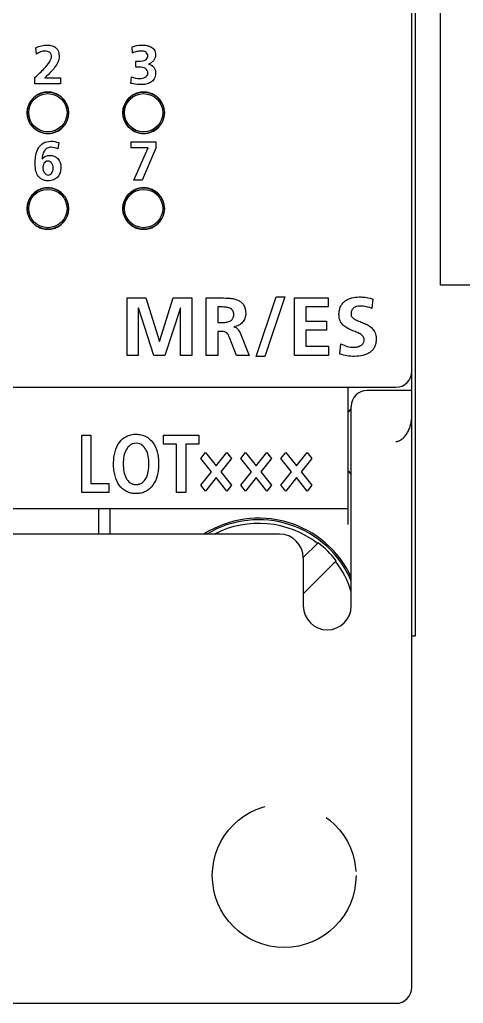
# Model space of a CAD drawing. Header units: millimetres. Extents: x 0 to 900, y 0 to 297.
# Drawn here: x 678.956 to 680.693, y 139.618 to 143.47 of the extents above; entities that cross this region are included whole.
import ezdxf

# ---------------------------------------------------------------- set-up
doc = ezdxf.new("R2010")
doc.units = ezdxf.units.MM
doc.linetypes.add('PHANTOM', pattern=[2.5, 1.25, -0.25, 0.25, -0.25, 0.25, -0.25])
doc.layers.add('DEFAULT_3', color=7, linetype='PHANTOM')
doc.layers.add('전장품', color=3, linetype='Continuous')

# ---------------------------------------------------------------- blocks, each defined once
blk = doc.blocks.new('STOPPER1')
at = {"layer": '전장품', "color": 0}
for p, q in [((10, -22.5), (10, 22.5)), ((0, -22.5), (10, -22.5))]:
    blk.add_line(p, q, dxfattribs=at)

msp = doc.modelspace()

# ---------------------------------------------------------------- linework, layer by layer
at = {"color": 7, "linetype": 'Continuous'}
for p, q in [((680.49128072, 139.68042821), (680.49128072, 150.80542821)), ((680.50378072, 146.43042821), (680.50378072, 141.05542821)), ((679.02160788, 143.33509966), (679.01926088, 143.35999078)), ((679.39811827, 143.33916923), (679.3963957, 143.36322059)), ((679.41056383, 143.28400398), (679.41056383, 143.3076247)), ((679.41056383, 143.3076247), (679.42430131, 143.3076247)), ((679.42516259, 143.28400398), (679.41056383, 143.28400398)), ((679.01581575, 143.21833106), (679.01581575, 143.24343749)), ((679.05422902, 143.24195178), (679.11542326, 143.24195178)), ((679.11542326, 143.24195178), (679.11542326, 143.21833106)), ((679.39168017, 143.22069959), (679.39340274, 143.24623667)), ((679.11542326, 143.21833106), (679.01581575, 143.21833106)), ((679.06641553, 143.18661045), (679.06628209, 143.18661034)), ((679.44141838, 143.18661045), (679.44128209, 143.18661033)), ((679.02868233, 143.17733927), (679.02848308, 143.17723416)), ((679.06627893, 143.0240883), (679.06641553, 143.02408819)), ((679.39275678, 142.96784808), (679.39275678, 142.99144727)), ((679.39275678, 142.99144727), (679.4893498, 142.99144727)), ((679.44127893, 143.02408831), (679.44141838, 143.02408819)), ((679.4893498, 142.99144727), (679.4893498, 142.96655615)), ((679.1096096, 142.98866963), (679.10575535, 142.96440294)), ((679.45907566, 142.96784808), (679.39275678, 142.96784808)), ((679.40347976, 142.84162688), (679.45907566, 142.96784808)), ((679.4893498, 142.96655615), (679.4361009, 142.84162688)), ((679.4361009, 142.84162688), (679.40347976, 142.84162688)), ((679.06641553, 142.81160759), (679.06628215, 142.81160748)), ((679.09940632, 142.80463449), (679.09926897, 142.8046955)), ((679.44141838, 142.81160759), (679.44128215, 142.81160748)), ((679.06627887, 142.64908545), (679.06641553, 142.64908533)), ((679.44127887, 142.64908545), (679.44141838, 142.64908533)), ((679.37718906, 142.15535563), (679.37718906, 142.38032307)), ((679.37718906, 142.38032307), (679.44938621, 142.38032307)), ((679.44938621, 142.38032307), (679.50289349, 142.20983186)), ((679.50353946, 142.20983186), (679.55704674, 142.38032307)), ((679.55704674, 142.38032307), (679.62924388, 142.38032307)), ((679.62924388, 142.38032307), (679.62924388, 142.15535563)), ((679.68628243, 142.38032307), (679.73494499, 142.38032307)), ((679.68628243, 142.15535563), (679.68628243, 142.38032307)), ((679.88164322, 142.15147985), (679.9603, 142.38419884)), ((679.99380395, 142.38419884), (679.91516871, 142.15147985)), ((679.9603, 142.38419884), (679.99380395, 142.38419884)), ((680.03133441, 142.38032307), (680.16414444, 142.38032307)), ((680.03133441, 142.15535563), (680.03133441, 142.38032307)), ((680.16414444, 142.38032307), (680.16414444, 142.34488122)), ((680.3383607, 142.37614584), (680.33418347, 142.33906755)), ((679.42102843, 142.34100544), (679.42038247, 142.34035948)), ((679.42038247, 142.34035948), (679.42038247, 142.15535563)), ((679.48161977, 142.15535563), (679.42102843, 142.34100544)), ((679.58540452, 142.34100544), (679.52481318, 142.15535563)), ((679.58605048, 142.34100544), (679.58540452, 142.34100544)), ((679.58605048, 142.15535563), (679.58605048, 142.34100544)), ((679.74622781, 142.34488122), (679.73139219, 142.34488122)), ((679.73139219, 142.34488122), (679.73139219, 142.28426835)), ((680.16414444, 142.34488122), (680.0764657, 142.34488122)), ((680.0764657, 142.34488122), (680.0764657, 142.28943605)), ((679.73139219, 142.28426835), (679.74622781, 142.28426835)), ((679.79456739, 142.26719339), (679.79456739, 142.26654742)), ((680.0764657, 142.28943605), (680.15671586, 142.28943605)), ((680.15671586, 142.28943605), (680.15671586, 142.25397267)), ((679.74590483, 142.2488265), (679.73139219, 142.2488265)), ((679.73139219, 142.2488265), (679.73139219, 142.15535563)), ((679.8042353, 142.15535563), (679.77716945, 142.22561489)), ((679.81842496, 142.24333581), (679.8545343, 142.15535563)), ((680.15671586, 142.25397267), (680.0764657, 142.25397267)), ((680.0764657, 142.25397267), (680.0764657, 142.19081901)), ((679.50289349, 142.20983186), (679.50353946, 142.20983186)), ((680.0764657, 142.19081901), (680.1647904, 142.19081901)), ((680.1647904, 142.19081901), (680.1647904, 142.15535563)), ((680.20944798, 142.16020036), (680.21362521, 142.20080991)), ((679.42038247, 142.15535563), (679.37718906, 142.15535563)), ((679.52481318, 142.15535563), (679.48161977, 142.15535563)), ((679.62924388, 142.15535563), (679.58605048, 142.15535563)), ((679.73139219, 142.15535563), (679.68628243, 142.15535563)), ((679.8545343, 142.15535563), (679.8042353, 142.15535563)), ((679.91516871, 142.15147985), (679.88164322, 142.15147985)), ((680.1647904, 142.15535563), (680.03133441, 142.15535563)), ((668.67878072, 142.03042821), (680.42878072, 142.03042821)), ((680.24128072, 141.49292821), (680.24128072, 142.03042821)), ((680.49128072, 142.01792821), (680.31628072, 142.01792821)), ((680.25378072, 141.17417821), (680.25378072, 141.95542821)), ((679.19870945, 141.61787123), (679.19870945, 141.84283866)), ((679.19870945, 141.84283866), (679.23479725, 141.84283866)), ((679.23479725, 141.84283866), (679.23479725, 141.65331308)), ((679.51835354, 141.84283866), (679.65751554, 141.84283866)), ((679.51835354, 141.80739682), (679.51835354, 141.84283866)), ((679.65751554, 141.84283866), (679.65751554, 141.80739682)), ((679.56987987, 141.80739682), (679.51835354, 141.80739682)), ((679.56987987, 141.61787123), (679.56987987, 141.80739682)), ((679.65751554, 141.80739682), (679.60596768, 141.80739682)), ((679.60596768, 141.80739682), (679.60596768, 141.61787123)), ((679.6645996, 141.75162867), (679.68316028, 141.77484028)), ((679.68316028, 141.77484028), (679.72491103, 141.72260339)), ((679.72491103, 141.72260339), (679.76666178, 141.77484028)), ((679.76666178, 141.77484028), (679.78520092, 141.75162867)), ((679.82165477, 141.75162867), (679.84021545, 141.77484028)), ((679.84021545, 141.77484028), (679.8819662, 141.72260339)), ((679.8819662, 141.72260339), (679.92371695, 141.77484028)), ((679.92371695, 141.77484028), (679.94225609, 141.75162867)), ((679.97873148, 141.75162867), (679.99729215, 141.77484028)), ((679.99729215, 141.77484028), (680.03904291, 141.72260339)), ((680.03904291, 141.72260339), (680.08079366, 141.77484028)), ((680.08079366, 141.77484028), (680.0993328, 141.75162867)), ((679.70635035, 141.69939178), (679.6645996, 141.75162867)), ((679.78520092, 141.75162867), (679.74319178, 141.69939178)), ((679.86340553, 141.69939178), (679.82165477, 141.75162867)), ((679.94225609, 141.75162867), (679.90024696, 141.69939178)), ((680.02048223, 141.69939178), (679.97873148, 141.75162867)), ((680.0993328, 141.75162867), (680.05732366, 141.69939178)), ((679.6645996, 141.64719796), (679.70635035, 141.69939178)), ((679.74319178, 141.69939178), (679.78520092, 141.64719796)), ((679.82165477, 141.64719796), (679.86340553, 141.69939178)), ((679.90024696, 141.69939178), (679.94225609, 141.64719796)), ((679.97873148, 141.64719796), (680.02048223, 141.69939178)), ((680.05732366, 141.69939178), (680.0993328, 141.64719796)), ((679.23479725, 141.65331308), (679.3046474, 141.65331308)), ((679.3046474, 141.65331308), (679.3046474, 141.61787123)), ((679.68316028, 141.62398635), (679.6645996, 141.64719796)), ((679.72491103, 141.67652468), (679.68316028, 141.62398635)), ((679.76666178, 141.62398635), (679.72491103, 141.67652468)), ((679.78520092, 141.64719796), (679.76666178, 141.62398635)), ((679.84021545, 141.62398635), (679.82165477, 141.64719796)), ((679.8819662, 141.67652468), (679.84021545, 141.62398635)), ((679.92371695, 141.62398635), (679.8819662, 141.67652468)), ((679.94225609, 141.64719796), (679.92371695, 141.62398635)), ((679.99729215, 141.62398635), (679.97873148, 141.64719796)), ((680.03904291, 141.67652468), (679.99729215, 141.62398635)), ((680.08079366, 141.62398635), (680.03904291, 141.67652468)), ((680.0993328, 141.64719796), (680.08079366, 141.62398635)), ((679.3046474, 141.61787123), (679.19870945, 141.61787123)), ((679.60596768, 141.61787123), (679.56987987, 141.61787123)), ((668.86628072, 141.55542821), (680.24128072, 141.55542821)), ((679.26440572, 141.55542821), (679.26440572, 141.45542821)), ((679.31003072, 141.45542821), (679.31003072, 141.55542821)), ((679.97253072, 141.45542821), (669.13503072, 141.45542821)), ((680.12429685, 141.42165501), (680.06617905, 141.36353721)), ((680.06628072, 141.36167821), (680.06628072, 141.17417821)), ((680.06628072, 141.22221753), (680.19500753, 141.35094434)), ((680.50378072, 141.05542821), (680.49128072, 141.05542821)), ((668.67878072, 139.61792821), (680.42878072, 139.61792821))]:
    msp.add_line(p, q, dxfattribs=at)
for centre, radius in [((679.06628072, 143.10542821), 0.08125), ((679.44128072, 143.10542821), 0.08125), ((679.06628072, 143.10542821), 0.075), ((679.44128072, 143.10542821), 0.075), ((679.06628072, 142.73042821), 0.08125), ((679.06628072, 142.73042821), 0.075), ((679.44128072, 142.73042821), 0.08125), ((679.44128072, 142.73042821), 0.075)]:
    msp.add_circle(centre, radius, dxfattribs=at)
for centre, radius, start, end in [((679.06616892, 143.10597611), 0.08061488, 103.51340479, 106.45111607), ((679.06619683, 143.10585755), 0.08073668, 100.23326007, 103.51299976), ((679.06630739, 143.10524555), 0.08135859, 97.72994851, 100.23331208), ((679.06638092, 143.10470183), 0.08190726, 94.68416853, 97.72975983), ((679.06641175, 143.10433597), 0.08227441, 91.60672169, 94.68475848), ((679.06641549, 143.10423286), 0.08237759, 90.09278281, 91.60731415), ((679.06641551, 143.1042325), 0.08237794, 88.69617882, 89.99998394), ((679.06641913, 143.10434026), 0.08227013, 85.10979345, 88.69699448), ((679.06644361, 143.10463869), 0.0819707, 83.38072879, 85.10906267), ((679.06652548, 143.10528467), 0.08131959, 78.52961603, 83.38556325), ((679.06664652, 143.10592402), 0.08066894, 77.70479512, 78.5235598), ((679.06666768, 143.10601374), 0.08057678, 72.27653527, 77.70591399), ((679.44117184, 143.1059759), 0.0806151, 103.52637748, 106.43757674), ((679.44119988, 143.10585677), 0.08073748, 100.22011466, 103.52595344), ((679.44131015, 143.10524615), 0.08135798, 97.74890066, 100.22023712), ((679.44138361, 143.10470359), 0.08190549, 94.68200379, 97.74865136), ((679.44141455, 143.10433671), 0.08227367, 91.6098874, 94.68261805), ((679.44141828, 143.10423389), 0.08237656, 90.09472471, 91.6104769), ((679.4414183, 143.1042336), 0.08237685, 88.69929683, 89.9999394), ((679.44142192, 143.10434134), 0.08226906, 85.10766137, 88.70011463), ((679.44144638, 143.10463953), 0.08196987, 83.3859333, 85.10692331), ((679.44152839, 143.10528666), 0.08131759, 78.5171943, 83.39081149), ((679.44164935, 143.10592529), 0.08066767, 77.7168507, 78.51108882), ((679.44167037, 143.1060144), 0.08057613, 72.26399204, 77.71797609), ((679.06655325, 143.10519088), 0.08148349, 117.85352938, 159.10345046), ((679.06611992, 143.10617831), 0.08040805, 111.97872603, 117.74874179), ((679.06603437, 143.1063806), 0.08018845, 109.94280961, 111.976139), ((679.06611549, 143.10615468), 0.08042849, 106.45063129, 109.94223415), ((679.06671532, 143.10617012), 0.08041331, 72.04645053, 72.27494672), ((679.06682497, 143.10648359), 0.08008131, 66.06586558, 72.05194892), ((679.44156538, 143.10518651), 0.08149352, 111.95419929, 159.2339418), ((679.44103767, 143.10637937), 0.08018976, 109.97081854, 111.92313383), ((679.44111819, 143.10615517), 0.08042797, 106.437063, 109.97018464), ((679.4417179, 143.10617039), 0.08041306, 72.05655098, 72.26239171), ((679.4418272, 143.10648291), 0.08008207, 66.05383474, 72.06205875), ((679.06617029, 143.10549071), 0.08101816, 159.45619105, 180.07036792), ((679.06529125, 143.10576322), 0.08009941, 159.16393982, 159.41806606), ((679.44116915, 143.10549112), 0.08101416, 159.33601597, 180.0706565), ((679.06718074, 143.10538307), 0.08202855, 179.99431529, 188.89286291), ((679.06642755, 143.10528103), 0.08126863, 188.90387762, 189.43668626), ((679.06591644, 143.10519093), 0.08074967, 189.4330752, 193.69621661), ((679.06577885, 143.10515903), 0.08060844, 193.69734394, 196.27062806), ((679.06563783, 143.10511713), 0.08046133, 196.27012311, 199.75176619), ((679.06541408, 143.10503714), 0.08022371, 199.75200554, 205.36274553), ((679.06630855, 143.10545804), 0.0812122, 205.36054053, 208.37296364), ((679.44217589, 143.10538269), 0.08202084, 179.99404594, 189.01367613), ((679.44142603, 143.1052803), 0.0812642, 189.02520772, 189.35451538), ((679.44092348, 143.10519191), 0.08075396, 189.35059288, 193.74473117), ((679.44078184, 143.10515905), 0.08060858, 193.74596565, 196.22044951), ((679.44063979, 143.10511688), 0.0804604, 196.21987194, 199.82519813), ((679.44041982, 143.10503818), 0.08022677, 199.82560013, 205.39977533), ((679.44131029, 143.10545758), 0.081211, 205.39719153, 208.32414513), ((679.06687626, 143.10576424), 0.08185722, 208.37271032, 211.78616412), ((679.06713826, 143.10592452), 0.08216435, 211.78492765, 217.26084376), ((679.06693389, 143.10576472), 0.08190502, 217.25983973, 220.63754523), ((679.06654883, 143.10543549), 0.0813984, 220.63820494, 222.89071557), ((679.06608008, 143.10499757), 0.08075693, 222.88943402, 227.13962942), ((679.06647405, 143.10541788), 0.081333, 227.13759709, 228.76022749), ((679.06682788, 143.10582699), 0.08187388, 228.76276426, 233.25934957), ((679.0669872, 143.10603481), 0.08213573, 233.25701291, 234.29162306), ((679.44187981, 143.10576455), 0.08185798, 208.32414702, 211.85181305), ((679.44214077, 143.10592433), 0.08216396, 211.8504231, 217.29494308), ((679.44193729, 143.1057651), 0.08190568, 217.29403437, 220.5985117), ((679.44154931, 143.10543346), 0.08139528, 220.59898671, 222.95556206), ((679.44107863, 143.10499327), 0.08075084, 222.95454273, 227.07235936), ((679.44147413, 143.10541472), 0.08132879, 227.07056192, 228.79146924), ((679.44183104, 143.10582744), 0.08187443, 228.79384466, 233.23123258), ((679.44198988, 143.10603457), 0.08213542, 233.22895991, 234.30969337), ((679.06656267, 142.73018334), 0.08149384, 111.870566, 159.1530164), ((679.06603553, 142.73137455), 0.08019184, 110.01576469, 111.83808805), ((679.06611522, 142.73115279), 0.08042748, 106.4000534, 110.01503155), ((679.06616895, 142.73097309), 0.08061505, 103.56177402, 106.40062855), ((679.06619776, 142.73085066), 0.08074082, 100.15008585, 103.56127123), ((679.06630663, 142.73024646), 0.08135475, 97.84988804, 100.15057267), ((679.06638029, 142.72970585), 0.08190035, 94.64244957, 97.84928714), ((679.06641169, 142.7293335), 0.08227403, 91.66808091, 94.64325646), ((679.06641549, 142.72923042), 0.08237717, 90.09274066, 91.66863246), ((679.06641551, 142.72922993), 0.08237766, 88.63486265, 89.99998531), ((679.06641919, 142.72933773), 0.08226981, 85.15129886, 88.6356356), ((679.06644355, 142.72963547), 0.08197107, 83.34602854, 85.15067423), ((679.0665247, 142.73027564), 0.08132581, 78.61259876, 83.35055953), ((679.06664601, 142.73091876), 0.0806714, 77.65643563, 78.60687232), ((679.06666764, 142.73101059), 0.08057707, 72.32702259, 77.65750243), ((679.06671507, 142.7311665), 0.08041412, 72.01759096, 72.32549905), ((679.06682541, 142.7314818), 0.08008015, 66.10019007, 72.02303743), ((679.44103882, 142.73137333), 0.08019314, 110.04377281, 111.78509067), ((679.44111792, 142.73115329), 0.08042696, 106.38648494, 110.04298365), ((679.44117186, 142.73097287), 0.08061527, 103.57474679, 106.38708955), ((679.4412008, 142.73084988), 0.08074162, 100.13694328, 103.57422447), ((679.44130938, 142.73024707), 0.08135413, 97.86884501, 100.13749875), ((679.44138299, 142.72970762), 0.08189858, 94.64028365, 97.86818464), ((679.44141449, 142.72933424), 0.08227329, 91.67124626, 94.64111582), ((679.44141828, 142.72923145), 0.08237614, 90.09468257, 91.67179495), ((679.4414183, 142.72923102), 0.08237657, 88.63797829, 89.99994076), ((679.44142197, 142.7293388), 0.08226873, 85.14916644, 88.63875339), ((679.44144631, 142.7296363), 0.08197024, 83.35123212, 85.14853448), ((679.44152761, 142.73027763), 0.08132381, 78.6001759, 83.35580602), ((679.44164885, 142.7309201), 0.08067005, 77.66848817, 78.59439924), ((679.44167032, 142.73101125), 0.08057642, 72.3144778, 77.66956228), ((679.44171765, 142.73116677), 0.08041387, 72.02769067, 72.31294238), ((679.44182765, 142.73148113), 0.08008091, 66.08815786, 72.0331472), ((679.06616936, 142.73048795), 0.08101723, 159.42782916, 180.07043524), ((679.06718353, 142.73038019), 0.08203133, 179.99429924, 188.87227891), ((679.06529227, 142.73075997), 0.0801005, 159.21509564, 159.38954469), ((679.4421787, 142.73037981), 0.08202365, 179.99403124, 188.99307363), ((679.06642976, 142.73027822), 0.08127086, 188.88320533, 189.45056546), ((679.06591728, 142.73018783), 0.08075049, 189.44700947, 193.68187636), ((679.06577962, 142.73015592), 0.08060919, 193.68298287, 196.28533538), ((679.06563864, 142.73011403), 0.08046212, 196.28485526, 199.72022619), ((679.06541251, 142.73003323), 0.08022199, 199.720398, 205.34146526), ((679.06630848, 142.73045468), 0.08121207, 205.33946574, 208.40098788), ((679.06687441, 142.73076002), 0.08185512, 208.40057844, 211.73812805), ((679.06713759, 142.7309209), 0.08216357, 211.73699667, 217.22991637), ((679.44142825, 142.73027748), 0.08126643, 189.00451789, 189.36839022), ((679.44092431, 142.73018881), 0.08075478, 189.36452091, 193.73038818), ((679.44078261, 142.73015595), 0.08060933, 193.73160158, 196.23515408), ((679.4406406, 142.73011378), 0.08046119, 196.23460152, 199.79365025), ((679.44041826, 142.73003427), 0.08022507, 199.79398759, 205.37850037), ((679.44131022, 142.73045422), 0.08121087, 205.37611638, 208.35216958), ((679.44187797, 142.73076033), 0.08185589, 208.35201403, 211.80377919), ((679.44214013, 142.73092073), 0.08216322, 211.8024931, 217.26401653), ((679.06693231, 142.73076051), 0.08190315, 217.2288286, 220.67300288), ((679.06655094, 142.73043436), 0.08140134, 220.67384132, 222.81867324), ((679.06608359, 142.7299983), 0.08076216, 222.81710927, 227.21405113), ((679.06647537, 142.73041679), 0.08133541, 227.21175529, 228.71809497), ((679.06682644, 142.7308226), 0.08187198, 228.7208349, 233.29731554), ((679.06698647, 142.73103146), 0.08213508, 233.29488984, 234.26181918), ((679.44193571, 142.73076089), 0.08190382, 217.26302438, 220.63396955), ((679.44155143, 142.73043235), 0.08139824, 220.63462636, 222.88352132), ((679.44108215, 142.72999401), 0.08075609, 222.88221786, 227.14680255), ((679.44147546, 142.73041365), 0.08133122, 227.14474005, 228.74933873), ((679.4418296, 142.73082306), 0.08187254, 228.75192055, 233.26920156), ((679.44198915, 142.73103122), 0.08213479, 233.26684034, 234.27989129), ((680.42878072, 142.09292821), 0.0625, 270, 0), ((680.3162808, 141.95542812), 0.06250008, 90.00007667, 179.9999233), ((680.22878072, 141.95542821), 0.025, 300.07194318, 0), ((680.22878072, 141.68042821), 0.025, 0, 59.92805682), ((679.89128072, 141.11792821), 0.4, 24.95372115, 122.40894403), ((679.89128072, 141.11792821), 0.39375, 22.93397128, 120.88678651), ((679.89128072, 141.11792821), 0.3795283, 52.57045173, 117.11445524), ((679.97253072, 141.36167821), 0.09375, 0, 90), ((679.89128072, 141.11792821), 0.38281392, 37.49505232, 52.5049477), ((679.89128072, 141.11792821), 0.37952819, 17.09823935, 37.42954817), ((680.16003072, 141.17417821), 0.09375, 180, 0), ((680.42878072, 139.68042821), 0.0625, 270, 0)]:
    msp.add_arc(centre, radius, start, end, dxfattribs=at)
for points, knots in [([(679.01581575, 143.24343749), (679.02837064, 143.25560488), (679.04943182, 143.27406513), (679.07192222, 143.30143836), (679.08225534, 143.32175751), (679.07939697, 143.33602948), (679.07115774, 143.34498853), (679.05560821, 143.34853646), (679.03765411, 143.34432762), (679.02671683, 143.33842771), (679.02160788, 143.33509966)], [0, 0, 0, 0, 0.2921966454, 0.4638596195, 0.5984488135, 0.6496584121, 0.6963930343, 0.7940870311, 0.8980970123, 1, 1, 1, 1]), ([(679.01926088, 143.35999078), (679.02609105, 143.36346024), (679.04064234, 143.36878178), (679.06251065, 143.37158108), (679.08245722, 143.3693724), (679.10462999, 143.35819021), (679.1106862, 143.33871456), (679.1106862, 143.32693899)], [0, 0, 0, 0, 0.1950448449, 0.3904654839, 0.5566150868, 0.7001939797, 1, 1, 1, 1]), ([(679.3963957, 143.36322059), (679.39948351, 143.36443247), (679.41299092, 143.36893026), (679.42734946, 143.3707353), (679.43825411, 143.3707353)], [0, 0, 0, 0, 0.2332418521, 1, 1, 1, 1]), ([(679.45756841, 143.32736964), (679.45756841, 143.33315696), (679.45108422, 143.34601821), (679.43184725, 143.34773759), (679.41442846, 143.34577425), (679.40332263, 143.34172875), (679.39811827, 143.33916923)], [0, 0, 0, 0, 0.24573332, 0.5067281979, 0.7537411411, 1, 1, 1, 1]), ([(679.43825411, 143.3707353), (679.44344491, 143.3707353), (679.45434969, 143.36971163), (679.4704081, 143.36458693), (679.48192121, 143.35450777), (679.486871, 143.3427794), (679.48789448, 143.33354527), (679.4872932, 143.3253558), (679.48519117, 143.31714343), (679.47995397, 143.30847199), (679.47059647, 143.3011546), (679.46345087, 143.29788797), (679.45972162, 143.29647107)], [0, 0, 0, 0, 0.1308552892, 0.2744638792, 0.4193088819, 0.4986715633, 0.5904630796, 0.6507914666, 0.7049302454, 0.8030319055, 0.8994322734, 1, 1, 1, 1]), ([(679.1106862, 143.32693899), (679.1106862, 143.31896848), (679.10108056, 143.28438681), (679.07328166, 143.26065251), (679.05422902, 143.24195178)], [0, 0, 0, 0, 0.2299141737, 1, 1, 1, 1]), ([(679.42430131, 143.3076247), (679.43253568, 143.3076247), (679.44764583, 143.30791864), (679.45756841, 143.32158917), (679.45756841, 143.32736964)], [0, 0, 0, 0, 0.5875464121, 1, 1, 1, 1]), ([(679.45821438, 143.26062011), (679.45821438, 143.26746897), (679.4499486, 143.28349403), (679.43323918, 143.28400398), (679.42516259, 143.28400398)], [0, 0, 0, 0, 0.4588713116, 1, 1, 1, 1]), ([(679.45972162, 143.29604042), (679.46782857, 143.29494366), (679.48014017, 143.28848582), (679.48722686, 143.27314621), (679.48875891, 143.26066739), (679.48746346, 143.24865458), (679.48221863, 143.23533442), (679.46951056, 143.22336989), (679.45063379, 143.21696346), (679.43747643, 143.2157472), (679.43095473, 143.2157472)], [0, 0, 0, 0, 0.1868652532, 0.278519789, 0.3776564211, 0.4708162246, 0.5518750273, 0.7001773956, 0.8510317283, 1, 1, 1, 1]), ([(679.42666984, 143.23936792), (679.43367673, 143.23936792), (679.44751511, 143.24139476), (679.45821438, 143.25403381), (679.45821438, 143.26062011)], [0, 0, 0, 0, 0.515470497, 1, 1, 1, 1]), ([(679.43095473, 143.2157472), (679.42082001, 143.2157472), (679.4075412, 143.21689044), (679.3946422, 143.21984186), (679.39168017, 143.22069959)], [0, 0, 0, 0, 0.7667108554, 1, 1, 1, 1]), ([(679.14765681, 143.10539121), (679.14765684, 143.11088737), (679.14657353, 143.12171566), (679.14027073, 143.14206939), (679.12556976, 143.16387909), (679.10840997, 143.17564119), (679.09931285, 143.1796789)], [0, 0, 0, 0, 0.1763470986, 0.3474294176, 0.6811189638, 1, 1, 1, 1]), ([(679.52265967, 143.10539121), (679.5226597, 143.11088737), (679.52157637, 143.12171567), (679.51527347, 143.14206941), (679.50057558, 143.16387433), (679.48342198, 143.17563473), (679.47433076, 143.1796721)], [0, 0, 0, 0, 0.1763784479, 0.3474913472, 0.6812410092, 1, 1, 1, 1]), ([(679.06641553, 143.02408819), (679.07191226, 143.02408819), (679.0827429, 143.02517497), (679.10310035, 143.0314932), (679.12530797, 143.04647496), (679.14026928, 143.06869733), (679.14657288, 143.08906266), (679.14765679, 143.09989435), (679.14765681, 143.10539121)], [0, 0, 0, 0, 0.1294067519, 0.2549807764, 0.4999575333, 0.7449914546, 0.8705890015, 1, 1, 1, 1]), ([(679.44141838, 143.02408819), (679.44691505, 143.02408819), (679.45774562, 143.02517498), (679.47810298, 143.03149323), (679.50031059, 143.04647499), (679.51527202, 143.06869732), (679.52157571, 143.08906265), (679.52265964, 143.09989435), (679.52265967, 143.10539121)], [0, 0, 0, 0, 0.1294055199, 0.2549790572, 0.4999562458, 0.7449910355, 0.8705888509, 1, 1, 1, 1]), ([(679.01904787, 143.03934075), (679.0239546, 143.03581382), (679.03393954, 143.0301862), (679.0500432, 143.02518866), (679.06082749, 143.02409736), (679.06627893, 143.0240883)], [0, 0, 0, 0, 0.3579290728, 0.6754895059, 1, 1, 1, 1]), ([(679.39407176, 143.03932564), (679.39897257, 143.0358053), (679.40895063, 143.03018364), (679.42504515, 143.02518894), (679.43582844, 143.02409755), (679.44127893, 143.02408831)], [0, 0, 0, 0, 0.3576207479, 0.675361698, 1, 1, 1, 1]), ([(679.01651709, 142.91317714), (679.01672879, 142.92191601), (679.01848391, 142.94033237), (679.0269263, 142.96701126), (679.04735265, 142.98978255), (679.06771925, 142.99403112), (679.07806506, 142.99403112)], [0, 0, 0, 0, 0.2303822199, 0.4862969252, 0.7270136476, 1, 1, 1, 1]), ([(679.07957231, 142.9704104), (679.07393644, 142.9704104), (679.06279236, 142.96800785), (679.04732219, 142.95169171), (679.0443562, 142.93492781), (679.04393668, 142.92405178)], [0, 0, 0, 0, 0.2609745506, 0.4960002801, 1, 1, 1, 1]), ([(679.04436732, 142.92362114), (679.04900422, 142.93037212), (679.05914843, 142.93785789), (679.07037355, 142.93865055), (679.07334953, 142.93865055)], [0, 0, 0, 0, 0.7334787624, 1, 1, 1, 1]), ([(679.06584437, 142.91630719), (679.06442567, 142.91625617), (679.06148782, 142.91586809), (679.05593482, 142.91368813), (679.04786274, 142.90515005), (679.04652053, 142.89476363), (679.04652053, 142.8879855)], [0, 0, 0, 0, 0.1117646718, 0.2324797185, 0.4646210441, 1, 1, 1, 1]), ([(679.06734207, 142.86137182), (679.07310715, 142.86137182), (679.08543325, 142.86896284), (679.0876402, 142.88552041), (679.08643317, 142.8985124), (679.08300446, 142.90782808), (679.07741383, 142.91363376), (679.07160517, 142.91596358), (679.06809895, 142.91635058), (679.06612811, 142.9163174), (679.06584437, 142.91630719)], [0, 0, 0, 0, 0.2276929639, 0.4775724698, 0.6173418691, 0.7449260663, 0.8620388866, 0.9224345669, 0.9888229539, 1, 1, 1, 1]), ([(679.07334953, 142.93865055), (679.08495839, 142.93865055), (679.11080523, 142.93057051), (679.1171243, 142.90463399), (679.1171243, 142.89293789)], [0, 0, 0, 0, 0.4981281395, 1, 1, 1, 1]), ([(679.1171243, 142.89293789), (679.1171243, 142.88550278), (679.11563832, 142.87149403), (679.10629073, 142.85285987), (679.09228058, 142.84321097), (679.07884471, 142.83960813), (679.06657435, 142.83867662), (679.05374664, 142.83987775), (679.03834974, 142.8455501), (679.02436273, 142.86036129), (679.01750261, 142.88368725), (679.01635681, 142.90164129), (679.0164818, 142.91172066), (679.01651709, 142.91317714)], [0, 0, 0, 0, 0.1202454767, 0.2243886086, 0.3267224476, 0.3839027336, 0.4481442505, 0.5248430253, 0.5905890284, 0.7097840665, 0.8371772489, 0.9764655921, 1, 1, 1, 1]), ([(679.14765681, 142.73038836), (679.14765684, 142.73588452), (679.14657354, 142.7467128), (679.14027073, 142.76706654), (679.12558926, 142.78884731), (679.1084674, 142.80059894), (679.09940632, 142.80463449)], [0, 0, 0, 0, 0.1765399478, 0.3478093585, 0.68186382, 1, 1, 1, 1]), ([(679.41127705, 142.80583927), (679.41077938, 142.80564037), (679.40065528, 142.80147572), (679.38251767, 142.78927037), (679.36755085, 142.76706601), (679.36124022, 142.74671356), (679.36015503, 142.73588464), (679.36015505, 142.73038836)], [0, 0, 0, 0, 0.0166508901, 0.3400266918, 0.6633599733, 0.8291357612, 1, 1, 1, 1]), ([(679.52265967, 142.73038836), (679.52265969, 142.73588452), (679.52157637, 142.74671281), (679.51527347, 142.76706656), (679.50056643, 142.78888505), (679.48339502, 142.80065035), (679.47428688, 142.80468871)], [0, 0, 0, 0, 0.1762880641, 0.3473132778, 0.6808919123, 1, 1, 1, 1]), ([(679.06641553, 142.64908533), (679.07191226, 142.64908534), (679.08274289, 142.65017209), (679.10310033, 142.65649019), (679.125308, 142.67147179), (679.14026932, 142.69369417), (679.14657289, 142.71405961), (679.14765679, 142.72489142), (679.14765681, 142.73038836)], [0, 0, 0, 0, 0.1294065475, 0.2549802073, 0.4999557743, 0.7449891063, 0.870587319, 1, 1, 1, 1]), ([(679.44141838, 142.64908533), (679.44691505, 142.64908534), (679.45774561, 142.6501721), (679.47810295, 142.65649022), (679.50031062, 142.67147181), (679.51527206, 142.69369415), (679.52157572, 142.7140596), (679.52265965, 142.72489142), (679.52265967, 142.73038836)], [0, 0, 0, 0, 0.1294053156, 0.254978488, 0.4999544868, 0.7449886873, 0.8705871685, 1, 1, 1, 1]), ([(679.01901283, 142.66436286), (679.02392941, 142.66082497), (679.03392584, 142.65518748), (679.0500432, 142.65018578), (679.06082745, 142.64909451), (679.06627887, 142.64908545)], [0, 0, 0, 0, 0.3584755805, 0.6757660665, 1, 1, 1, 1]), ([(679.39403672, 142.66434774), (679.39894738, 142.66081644), (679.40893693, 142.65518492), (679.42504514, 142.65018607), (679.4358284, 142.6490947), (679.44127887, 142.64908545)], [0, 0, 0, 0, 0.3581677991, 0.6756385098, 1, 1, 1, 1]), ([(679.73494499, 142.38032307), (679.74726832, 142.38032307), (679.76560309, 142.38048347), (679.78944961, 142.37797882), (679.80593249, 142.37399426), (679.82054984, 142.3669248), (679.83734906, 142.35072379), (679.8409906, 142.33180996), (679.8409906, 142.31940874)], [0, 0, 0, 0, 0.2635152796, 0.3914765083, 0.5118648576, 0.6244830892, 0.7348192223, 1, 1, 1, 1]), ([(680.26454864, 142.18694323), (680.26907006, 142.18694323), (680.27825622, 142.18811496), (680.28909668, 142.19224703), (680.29651568, 142.19762143), (680.30095679, 142.2026899), (680.30337663, 142.20781254), (680.30436976, 142.21232655), (680.30462078, 142.21600539), (680.30435967, 142.21972776), (680.30327687, 142.22441966), (680.30053352, 142.22974682), (680.2954343, 142.23500532), (680.28648579, 142.24109954), (680.27274772, 142.2470677), (680.25495713, 142.25377547), (680.23688685, 142.26197632), (680.22318141, 142.27184161), (680.21462612, 142.28230739), (680.20965613, 142.29179286), (680.20712293, 142.30089531), (680.20606666, 142.3089651), (680.20583794, 142.31483487), (680.20596789, 142.32009947), (680.2064013, 142.32592121), (680.20745839, 142.332786), (680.20956415, 142.34046856), (680.21330423, 142.34961135), (680.21978436, 142.35962891), (680.2300722, 142.36915576), (680.24216244, 142.37617894), (680.2601994, 142.38257762), (680.27480132, 142.38419884), (680.28455197, 142.38419884)], [0, 0, 0, 0, 0.0419027334, 0.0850067303, 0.1058899232, 0.1262674686, 0.1468179095, 0.1575898378, 0.1689615914, 0.1808755442, 0.1920416316, 0.2134126546, 0.2354017798, 0.2592487307, 0.3133293049, 0.3735705467, 0.4356525909, 0.4969052254, 0.5278417228, 0.5601698454, 0.5954350542, 0.614760133, 0.6355166377, 0.6498004179, 0.6635485011, 0.6896005982, 0.7140325088, 0.7371953043, 0.7809619656, 0.8233421554, 0.8659618953, 0.9096349005, 1, 1, 1, 1]), ([(680.28455197, 142.38419884), (680.28930629, 142.38419884), (680.30746923, 142.3836077), (680.32562427, 142.38038575), (680.3383607, 142.37614584)], [0, 0, 0, 0, 0.2615437163, 1, 1, 1, 1]), ([(679.74622781, 142.28426835), (679.75184852, 142.28426835), (679.76022651, 142.28455356), (679.77100982, 142.28654185), (679.77841423, 142.2890858), (679.78491069, 142.29302435), (679.78914192, 142.29773152), (679.7915569, 142.30227395), (679.79291876, 142.30623276), (679.79359589, 142.30986909), (679.79387545, 142.31301935), (679.79394477, 142.31550333), (679.79387649, 142.31795781), (679.79360022, 142.32099033), (679.792932, 142.32448177), (679.79158355, 142.32826843), (679.78918524, 142.33259647), (679.78496103, 142.33704007), (679.77849666, 142.34066905), (679.77112052, 142.3429571), (679.76029637, 142.34469164), (679.75189106, 142.34488122), (679.74622781, 142.34488122)], [0, 0, 0, 0, 0.1306668486, 0.1940478021, 0.2543118699, 0.3117326539, 0.3688219191, 0.3988524085, 0.4308779262, 0.4657607804, 0.4845496406, 0.5043665936, 0.5234950998, 0.541596849, 0.5751211665, 0.6058361074, 0.6346415301, 0.6896727883, 0.7456891849, 0.8051840135, 0.8683440554, 1, 1, 1, 1]), ([(680.28840621, 142.34873547), (680.28435769, 142.34873547), (680.27611409, 142.34782307), (680.26427394, 142.34304918), (680.25467571, 142.33250366), (680.25296437, 142.32266743), (680.25296437, 142.31747085)], [0, 0, 0, 0, 0.228731665, 0.4642041898, 0.7064062223, 1, 1, 1, 1]), ([(680.33418347, 142.33906755), (680.32343545, 142.34371578), (680.30800367, 142.34786414), (680.29235373, 142.34873547), (680.28840621, 142.34873547)], [0, 0, 0, 0, 0.747884827, 1, 1, 1, 1]), ([(679.8409906, 142.31940874), (679.8409906, 142.31306427), (679.83894073, 142.30048818), (679.82936451, 142.28398528), (679.81401391, 142.2719167), (679.80127124, 142.26809863), (679.79456739, 142.26719339)], [0, 0, 0, 0, 0.2495531213, 0.4895006664, 0.7339175947, 1, 1, 1, 1]), ([(680.25296437, 142.31747085), (680.25296437, 142.31520789), (680.25364051, 142.31074375), (680.25829767, 142.30265673), (680.26655015, 142.29700877), (680.27600674, 142.29248366), (680.28738609, 142.2878857), (680.30257355, 142.28229219), (680.32064607, 142.27399345), (680.33432758, 142.26391904), (680.34285926, 142.25325586), (680.34782203, 142.24359755), (680.35035344, 142.2343497), (680.35140916, 142.22615915), (680.35163865, 142.22025808), (680.35150899, 142.2150196), (680.35107319, 142.20930107), (680.35000759, 142.20254607), (680.34787378, 142.19497629), (680.34405049, 142.18592054), (680.33734067, 142.17595267), (680.32659133, 142.16648592), (680.31377812, 142.15948807), (680.29403979, 142.15300166), (680.27799291, 142.15147985), (680.26713249, 142.15147985)], [0, 0, 0, 0, 0.0249105431, 0.0484973602, 0.1007754393, 0.131276098, 0.1643447784, 0.2356764649, 0.3095192953, 0.382789205, 0.4199856038, 0.4589527704, 0.5014879864, 0.5247784338, 0.5497685539, 0.5664081622, 0.5824401459, 0.6128767669, 0.6415159074, 0.6687929895, 0.720843849, 0.7721815215, 0.8249866008, 0.8804493785, 1, 1, 1, 1]), ([(679.79456739, 142.26654742), (679.79744787, 142.26631962), (679.80315741, 142.264443), (679.81188713, 142.25651789), (679.81602323, 142.24865392), (679.81842496, 142.24333581)], [0, 0, 0, 0, 0.249119514, 0.4969041329, 1, 1, 1, 1]), ([(679.77716945, 142.22561489), (679.77466554, 142.23213846), (679.77042378, 142.2423822), (679.75711817, 142.24847444), (679.74992736, 142.2488265), (679.74590483, 142.2488265)], [0, 0, 0, 0, 0.4954911698, 0.7147618727, 1, 1, 1, 1]), ([(680.26713249, 142.15147985), (680.2572088, 142.15147985), (680.23760913, 142.15275453), (680.21874519, 142.15790531), (680.20944798, 142.16020036)], [0, 0, 0, 0, 0.5089079334, 1, 1, 1, 1]), ([(680.42878072, 141.81792821), (680.42954733, 141.81795837), (680.43107899, 141.81802195), (680.43336456, 141.81828029), (680.43560618, 141.81876384), (680.43853261, 141.81957932), (680.44205719, 141.82094077), (680.44736138, 141.82364683), (680.4534084, 141.82781877), (680.45980107, 141.83365974), (680.46539232, 141.84005235), (680.47185192, 141.84902817), (680.47840288, 141.86097063), (680.4842308, 141.8759746), (680.48826292, 141.89129694), (680.4906969, 141.9067107), (680.49128072, 141.91702844), (680.49128072, 141.92214028)], [0, 0, 0, 0, 0.017494825, 0.0349494995, 0.0523712017, 0.0697264104, 0.1041927471, 0.1383048505, 0.2053400416, 0.270949337, 0.3353172809, 0.3986515224, 0.5228320668, 0.6446875909, 0.7648660491, 0.8834328162, 1, 1, 1, 1]), ([(679.40759895, 141.61407457), (679.40212801, 141.61429473), (679.3904031, 141.61576752), (679.36756725, 141.62377169), (679.34272644, 141.646125), (679.32970061, 141.67770778), (679.32441338, 141.70673981), (679.32313508, 141.7309784), (679.32442147, 141.75517205), (679.32977031, 141.78400582), (679.34294707, 141.81527535), (679.36783883, 141.83717548), (679.3918472, 141.8454268), (679.40491108, 141.84672392), (679.41170503, 141.84671444)], [0, 0, 0, 0, 0.0506310047, 0.1089623488, 0.2220727984, 0.3475699228, 0.4184809652, 0.4953554839, 0.5720243558, 0.6425030232, 0.7669136296, 0.8792041463, 0.9371845674, 1, 1, 1, 1]), ([(679.41170503, 141.84671444), (679.41842641, 141.84670506), (679.43139757, 141.8453951), (679.45530634, 141.83694944), (679.48010647, 141.81490081), (679.49348379, 141.78368277), (679.49895838, 141.7549549), (679.50028943, 141.73098253), (679.49896616, 141.70696729), (679.49355284, 141.67804674), (679.4803244, 141.64651392), (679.4555787, 141.62400711), (679.43154118, 141.61534445), (679.41710917, 141.61386473), (679.40896669, 141.61401953), (679.40759895, 141.61407457)], [0, 0, 0, 0, 0.0607487542, 0.1172255217, 0.227514434, 0.3494837373, 0.4180451858, 0.4921775342, 0.5664734776, 0.635439326, 0.758473069, 0.8695877187, 0.9264141244, 0.9876265261, 1, 1, 1, 1]), ([(679.41170503, 141.81122953), (679.40748624, 141.81122953), (679.39933447, 141.81012055), (679.3845861, 141.80290063), (679.37105683, 141.78565181), (679.36288256, 141.75972891), (679.36035656, 141.73078957), (679.36270019, 141.70174315), (679.37060926, 141.67537114), (679.38413709, 141.65781464), (679.399088, 141.65053625), (679.40738754, 141.64943709), (679.41170503, 141.6494373)], [0, 0, 0, 0, 0.0594943441, 0.1149582884, 0.2288261727, 0.3575467085, 0.4964240248, 0.6383113371, 0.768430062, 0.882968112, 0.9391191529, 1, 1, 1, 1]), ([(679.41170503, 141.6494373), (679.41602048, 141.6494375), (679.42431714, 141.65053656), (679.4392644, 141.65781617), (679.45279222, 141.67537132), (679.46070672, 141.70174246), (679.46305434, 141.73078946), (679.46052729, 141.75972891), (679.45235328, 141.78565181), (679.43882396, 141.80290063), (679.42407559, 141.81012055), (679.41592381, 141.81122953), (679.41170503, 141.81122953)], [0, 0, 0, 0, 0.0608539073, 0.1169945374, 0.231538776, 0.3616682404, 0.5035612377, 0.6424426769, 0.7711670341, 0.8850382988, 0.9405038896, 1, 1, 1, 1])]:
    msp.add_open_spline(points, degree=3, knots=knots, dxfattribs=at)
for points in [[(679.39340274, 143.24623667), (679.40393245, 143.24207324), (679.41534691, 143.23936792), (679.42666984, 143.23936792)], [(679.07806506, 142.99403112), (679.0887307, 142.99403112), (679.09955394, 142.99222487), (679.1096096, 142.98866963)], [(679.10575535, 142.96440294), (679.09753995, 142.96796518), (679.08852677, 142.9704104), (679.07957231, 142.9704104)], [(679.04652053, 142.8879855), (679.04652053, 142.87672187), (679.05607844, 142.86137182), (679.06734207, 142.86137182)], [(680.21362521, 142.20080991), (680.22908932, 142.19242187), (680.24695609, 142.18694323), (680.26454864, 142.18694323)]]:
    msp.add_open_spline(points, degree=3, dxfattribs=at)
at = {"layer": 'DEFAULT_3', "color": 7, "linetype": 'PHANTOM'}
msp.add_circle((679.99128072, 140.11792821), 0.28125, dxfattribs=at)

# ---------------------------------------------------------------- block references
at = {"xscale": -0.125, "yscale": 0.125, "zscale": 0.125}
msp.add_blockref('STOPPER1', (681.85378072, 145.24292825), dxfattribs=at)

doc.saveas('drawing.dxf')
